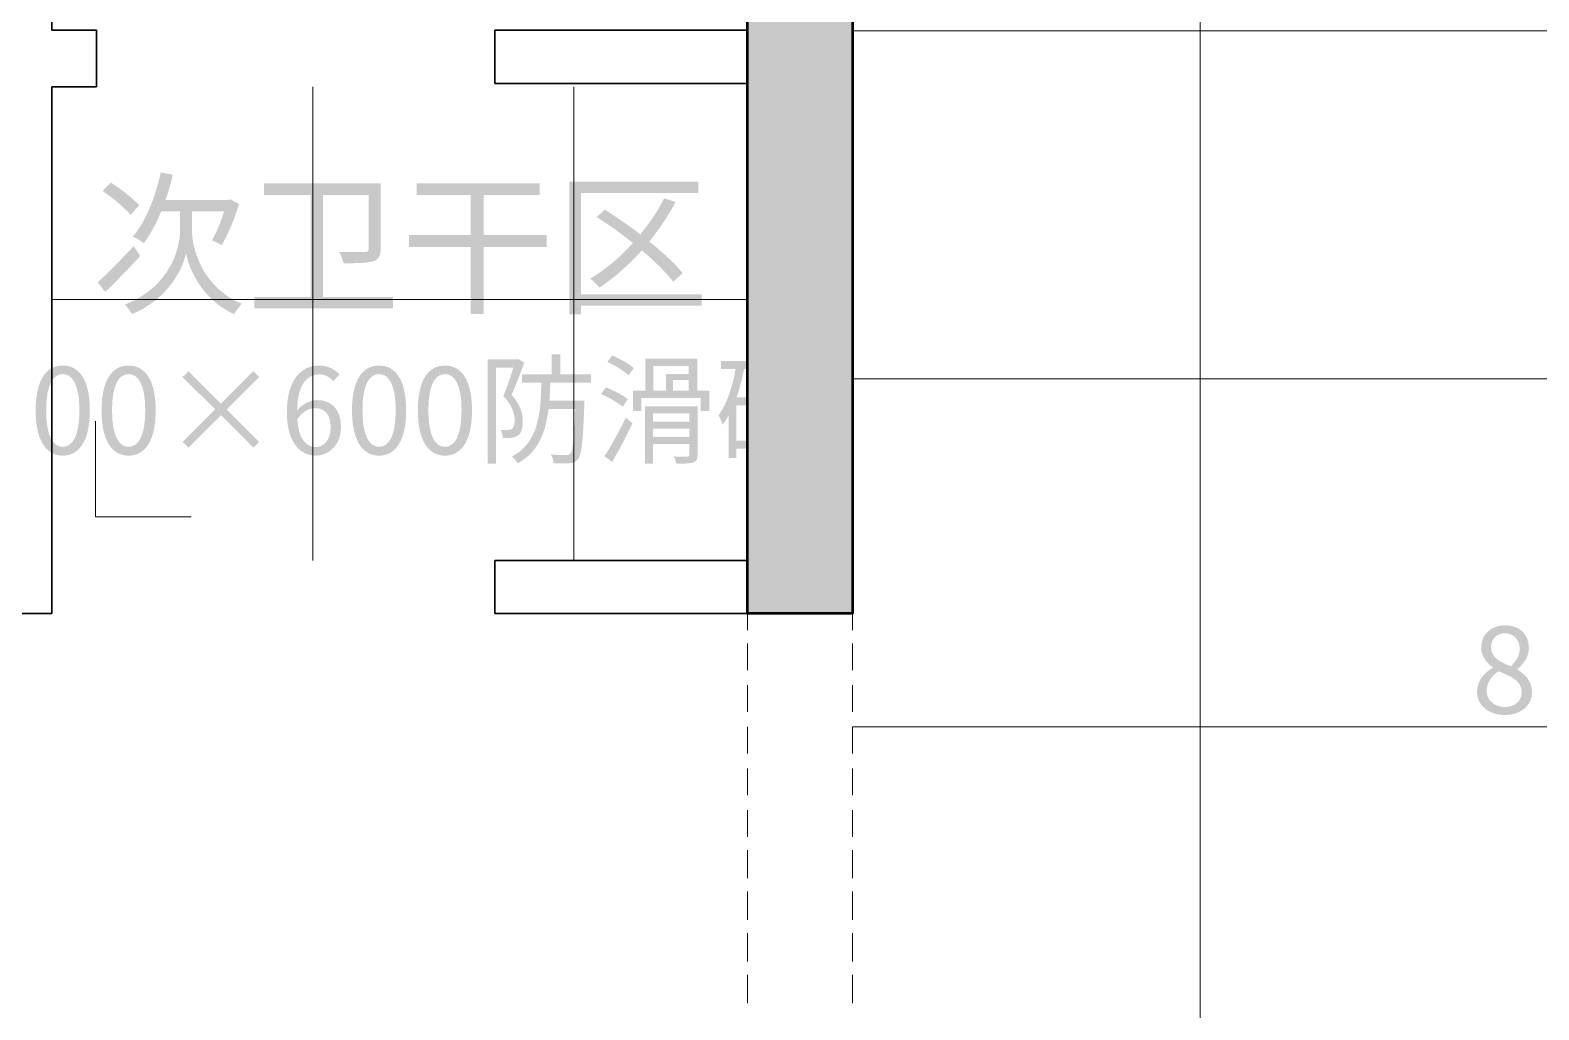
# Model space of a CAD drawing. Header units: millimetres. Extents: x -4600 to 229000, y -4300 to 19460.
# Drawn here: x 127282 to 130750, y 6919 to 9171 of the extents above; entities that cross this region are included whole.
import ezdxf

# ---------------------------------------------------------------- set-up
doc = ezdxf.new("R2010")
doc.units = ezdxf.units.MM
doc.header["$LTSCALE"] = 100
for name, color, linetype, lineweight in [('A-EX-BEAM', 8, 'Continuous', 13), ('A-EX-SERVICE', 6, 'Continuous', 13), ('A-EX-STRUCT', 7, 'Continuous', 50), ('A-EX-WALL', 7, 'Continuous', 35), ('A-TEXT', 7, 'Continuous', 18), ('R2-FLOOR', 8, 'Continuous', 9)]:
    doc.layers.add(name, color=color, linetype=linetype, lineweight=lineweight)

# ---------------------------------------------------------------- blocks, each defined once
blk = doc.blocks.new('SOURCE_PROPOSED')
at = {"layer": 'A-EX-STRUCT'}
blk.add_hatch(color=256, dxfattribs=at).paths.add_polyline_path([(8931.4, 9870), (10418.5, 9870), (10418.5, 9630), (9172.2, 9630), (9172.2, 6030), (8931.4, 6030)])
at = {"layer": 'A-EX-BEAM'}
for p, q in [((8931.4, 6030), (8931.4, 5991.7)), ((9172.2, 6030), (9172.2, 5991.7)), ((8931.4, 5961.1), (8931.4, 5899.9)), ((9172.2, 5961.1), (9172.2, 5899.9)), ((8931.4, 5865.5), (8931.4, 5804.2)), ((9172.2, 5865.5), (9172.2, 5804.2)), ((8931.4, 5769.8), (8931.4, 5708.6)), ((9172.2, 5769.8), (9172.2, 5708.6)), ((8931.4, 5674.1), (8931.4, 5612.9)), ((9172.2, 5674.1), (9172.2, 5612.9)), ((8931.4, 5578.4), (8931.4, 5517.2)), ((9172.2, 5578.4), (9172.2, 5517.2)), ((8931.4, 5486.6), (8931.4, 5421.6)), ((9172.2, 5486.6), (9172.2, 5421.6)), ((8931.4, 5390.9), (8931.4, 5325.9)), ((9172.2, 5390.9), (9172.2, 5325.9)), ((8931.4, 5295.3), (8931.4, 5230.2)), ((9172.2, 5295.3), (9172.2, 5230.2)), ((8931.4, 5199.6), (8931.4, 5134.5)), ((9172.2, 5199.6), (9172.2, 5134.5))]:
    blk.add_line(p, q, dxfattribs=at)
at = {"layer": 'A-EX-SERVICE'}
for p, q in [((8931.4, 6030), (8931.4, 5991.7)), ((9172.2, 6030), (9172.2, 5991.7)), ((8931.4, 5961.1), (8931.4, 5899.9)), ((9172.2, 5961.1), (9172.2, 5899.9)), ((8931.4, 5865.5), (8931.4, 5804.2)), ((9172.2, 5865.5), (9172.2, 5804.2)), ((8931.4, 5769.8), (8931.4, 5708.6)), ((9172.2, 5769.8), (9172.2, 5708.6)), ((8931.4, 5674.1), (8931.4, 5612.9)), ((9172.2, 5674.1), (9172.2, 5612.9)), ((8931.4, 5578.4), (8931.4, 5517.2)), ((9172.2, 5578.4), (9172.2, 5517.2)), ((8931.4, 5486.6), (8931.4, 5421.6)), ((9172.2, 5486.6), (9172.2, 5421.6)), ((8931.4, 5390.9), (8931.4, 5325.9)), ((9172.2, 5390.9), (9172.2, 5325.9)), ((8931.4, 5295.3), (8931.4, 5230.2)), ((9172.2, 5295.3), (9172.2, 5230.2)), ((8931.4, 5199.6), (8931.4, 5134.5)), ((9172.2, 5199.6), (9172.2, 5134.5))]:
    blk.add_line(p, q, dxfattribs=at)
at = {"layer": 'A-EX-STRUCT'}
blk.add_lwpolyline([(8931.4, 9870), (10418.5, 9870), (10418.5, 9630), (9172.2, 9630), (9172.2, 6030), (8931.4, 6030)], close=True, dxfattribs=at)
at = {"layer": 'A-EX-WALL'}
for p, q in [((7332.2, 9630), (7332.2, 7371.4)), ((8931.4, 9630), (8931.4, 7371.4)), ((9172.2, 9630), (9172.2, 6030)), ((7435.1, 7371.4), (7332.2, 7371.4)), ((7435.1, 7241.5), (7435.1, 7371.4)), ((8350.3, 7249.1), (8350.3, 7371.4)), ((8350.3, 7371.4), (8931.4, 7371.4)), ((8931.4, 7371.4), (8931.4, 7130.6)), ((8350.3, 7249.1), (8931.4, 7249.1)), ((7332.2, 7241.5), (7332.2, 6030)), ((7332.2, 7241.5), (7435.1, 7241.5)), ((8931.4, 7130.6), (8931.4, 6152.3)), ((8350.3, 6030), (8350.3, 6152.3)), ((8350.3, 6152.3), (8931.4, 6152.3)), ((8931.4, 6152.3), (8931.4, 6030)), ((7332.2, 6030), (7118, 6030)), ((9172.2, 6030), (8350.3, 6030))]:
    blk.add_line(p, q, dxfattribs=at)
blk = doc.blocks.new('R2_FLOORING')
at = {"layer": 'A-TEXT'}
h = blk.add_hatch(color=256, dxfattribs=at)
edge = h.paths.add_edge_path()
edge.add_spline(control_points=[(7582.3, 7044.1), (7569.9, 6987.4), (7548.3, 6931.7), (7518.1, 6896.9)], knot_values=[0, 0, 0, 0, 1, 1, 1, 1], degree=3, periodic=0)
edge.add_spline(control_points=[(7518.1, 6896.9), (7525.2, 6893.7), (7538, 6886.3), (7543.7, 6882)], knot_values=[0, 0, 0, 0, 1, 1, 1, 1], degree=3, periodic=0)
edge.add_spline(control_points=[(7543.7, 6882), (7558.6, 6901.9), (7571.7, 6926.7), (7583.4, 6954.7)], knot_values=[0, 0, 0, 0, 1, 1, 1, 1], degree=3, periodic=0)
edge.add_line((7583.4, 6954.7), (7626.7, 6954.7))
edge.add_line((7626.7, 6954.7), (7626.7, 6909.3))
edge.add_spline(control_points=[(7626.7, 6909.3), (7626.7, 6876), (7608.2, 6783.1), (7500, 6740.5)], knot_values=[0, 0, 0, 0, 1, 1, 1, 1], degree=3, periodic=0)
edge.add_spline(control_points=[(7500, 6740.5), (7505, 6735.2), (7513.2, 6724.5), (7516.4, 6718.5)], knot_values=[0, 0, 0, 0, 1, 1, 1, 1], degree=3, periodic=0)
edge.add_spline(control_points=[(7516.4, 6718.5), (7601.8, 6754.7), (7634.5, 6826), (7640.5, 6859.3)], knot_values=[0, 0, 0, 0, 1, 1, 1, 1], degree=3, periodic=0)
edge.add_spline(control_points=[(7640.5, 6859.3), (7645.8, 6826.3), (7676, 6752.6), (7750.8, 6718.5)], knot_values=[0, 0, 0, 0, 1, 1, 1, 1], degree=3, periodic=0)
edge.add_spline(control_points=[(7750.8, 6718.5), (7754.7, 6724.9), (7762.9, 6735.9), (7768.2, 6742.3)], knot_values=[0, 0, 0, 0, 1, 1, 1, 1], degree=3, periodic=0)
edge.add_spline(control_points=[(7768.2, 6742.3), (7671.4, 6784.1), (7654, 6878.1), (7654.3, 6909.3)], knot_values=[0, 0, 0, 0, 1, 1, 1, 1], degree=3, periodic=0)
edge.add_line((7654.3, 6909.3), (7654.3, 6954.7))
edge.add_line((7654.3, 6954.7), (7728.1, 6954.7))
edge.add_spline(control_points=[(7728.1, 6954.7), (7720.7, 6931), (7709.7, 6904.7), (7700.5, 6888.1)], knot_values=[0, 0, 0, 0, 1, 1, 1, 1], degree=3, periodic=0)
edge.add_spline(control_points=[(7700.5, 6888.1), (7706.8, 6885.6), (7717.1, 6879.9), (7722.8, 6877.1)], knot_values=[0, 0, 0, 0, 1, 1, 1, 1], degree=3, periodic=0)
edge.add_spline(control_points=[(7722.8, 6877.1), (7735.9, 6900.8), (7752.6, 6937.7), (7762.2, 6971.8)], knot_values=[0, 0, 0, 0, 1, 1, 1, 1], degree=3, periodic=0)
edge.add_line((7762.2, 6971.8), (7742.7, 6982.4))
edge.add_line((7742.7, 6982.4), (7737.3, 6981))
edge.add_line((7737.3, 6981), (7593.3, 6981))
edge.add_spline(control_points=[(7593.3, 6981), (7599.7, 6999.4), (7605.4, 7019.3), (7610, 7039.2)], knot_values=[0, 0, 0, 0, 1, 1, 1, 1], degree=3, periodic=0)
edge.add_line((7610, 7039.2), (7582.3, 7044.1))
h = blk.add_hatch(color=256, dxfattribs=at)
edge = h.paths.add_edge_path()
edge.add_spline(control_points=[(7449, 7001.9), (7471.7, 6986), (7499.7, 6962.5), (7513.2, 6946.9)], knot_values=[0, 0, 0, 0, 1, 1, 1, 1], degree=3, periodic=0)
edge.add_line((7513.2, 6946.9), (7533, 6968.9))
edge.add_spline(control_points=[(7533, 6968.9), (7519.2, 6984.2), (7490.5, 7006.5), (7467.8, 7021.1)], knot_values=[0, 0, 0, 0, 1, 1, 1, 1], degree=3, periodic=0)
edge.add_line((7467.8, 7021.1), (7449, 7001.9))
h = blk.add_hatch(color=256, dxfattribs=at)
edge = h.paths.add_edge_path()
edge.add_line((7819.6, 7019.3), (7819.6, 6992.3))
edge.add_line((7819.6, 6992.3), (7926.8, 6992.3))
edge.add_line((7926.8, 6992.3), (7926.8, 6758.2))
edge.add_line((7926.8, 6758.2), (7797.3, 6758.2))
edge.add_line((7797.3, 6758.2), (7797.3, 6731.6))
edge.add_line((7797.3, 6731.6), (8116.2, 6731.6))
edge.add_line((8116.2, 6731.6), (8116.2, 6758.2))
edge.add_line((8116.2, 6758.2), (7955.1, 6758.2))
edge.add_line((7955.1, 6758.2), (7955.1, 6992.3))
edge.add_line((7955.1, 6992.3), (8060.5, 6992.3))
edge.add_line((8060.5, 6992.3), (8060.5, 6869.3))
edge.add_spline(control_points=[(8060.5, 6869.3), (8060.5, 6863.6), (8058.7, 6861.8), (8051.6, 6861.4), (8044.2, 6861.1), (8019.3, 6861.1), (7992, 6861.8)], knot_values=[0, 0, 0, 0, 1, 1, 1, 2, 2, 2, 2], degree=3, periodic=0)
edge.add_spline(control_points=[(7992, 6861.8), (7996.3, 6854.7), (8001.2, 6843), (8002.7, 6835.6)], knot_values=[0, 0, 0, 0, 1, 1, 1, 1], degree=3, periodic=0)
edge.add_spline(control_points=[(8002.7, 6835.6), (8035.3, 6835.6), (8057.6, 6835.9), (8070.8, 6840.2)], knot_values=[0, 0, 0, 0, 1, 1, 1, 1], degree=3, periodic=0)
edge.add_spline(control_points=[(8070.8, 6840.2), (8083.9, 6844.8), (8087.8, 6852.9), (8087.8, 6868.5)], knot_values=[0, 0, 0, 0, 1, 1, 1, 1], degree=3, periodic=0)
edge.add_line((8087.8, 6868.5), (8087.8, 7019.3))
edge.add_line((8087.8, 7019.3), (7819.6, 7019.3))
for points in [[(8152.7, 6900.8), (8152.7, 6873.2), (8294.9, 6873.2), (8294.9, 6718.9), (8324.4, 6718.9), (8324.4, 6873.2), (8469.5, 6873.2), (8469.5, 6900.8), (8324.4, 6900.8), (8324.4, 6992.3), (8453.1, 6992.3), (8453.1, 7019.6), (8170.8, 7019.6), (8170.8, 6992.3), (8294.9, 6992.3), (8294.9, 6900.8), (8152.7, 6900.8)], [(7795.4, 6411.6), (7808.5, 6424.7), (7734, 6499.5), (7808.5, 6574.2), (7795.4, 6587.3), (7720.6, 6512.6), (7646.1, 6587.3), (7632.7, 6574), (7707.5, 6499.5), (7632.7, 6424.7), (7646.1, 6411.6), (7720.6, 6486.4), (7795.4, 6411.6)]]:
    blk.add_hatch(color=256, dxfattribs=at).paths.add_polyline_path(points)
h = blk.add_hatch(color=256, dxfattribs=at)
h.paths.add_polyline_path([(8521.6, 7023.2), (8521.6, 6717.8), (8548.2, 6717.8), (8548.2, 6738.4), (8825.9, 6738.4), (8825.9, 6763.9), (8548.2, 6763.9), (8548.2, 6997.3), (8817.8, 6997.3), (8817.8, 7023.2), (8521.6, 7023.2)])
edge = h.paths.add_edge_path(flags=0)
edge.add_spline(control_points=[(8584.4, 6942), (8611.7, 6924.6), (8640.8, 6903.7), (8667.7, 6882)], knot_values=[0, 0, 0, 0, 1, 1, 1, 1], degree=3, periodic=0)
edge.add_spline(control_points=[(8667.7, 6882), (8638.3, 6849.4), (8605, 6821.4), (8569.8, 6800.1)], knot_values=[0, 0, 0, 0, 1, 1, 1, 1], degree=3, periodic=0)
edge.add_spline(control_points=[(8569.8, 6800.1), (8575.9, 6795.5), (8586.5, 6785.2), (8591.1, 6779.5)], knot_values=[0, 0, 0, 0, 1, 1, 1, 1], degree=3, periodic=0)
edge.add_spline(control_points=[(8591.1, 6779.5), (8625.2, 6802.6), (8658.5, 6831.7), (8688.3, 6865.4)], knot_values=[0, 0, 0, 0, 1, 1, 1, 1], degree=3, periodic=0)
edge.add_spline(control_points=[(8688.3, 6865.4), (8718.1, 6839.8), (8744, 6814.3), (8760.7, 6793)], knot_values=[0, 0, 0, 0, 1, 1, 1, 1], degree=3, periodic=0)
edge.add_line((8760.7, 6793), (8782, 6813.2))
edge.add_spline(control_points=[(8782, 6813.2), (8764.2, 6834.8), (8736.6, 6860.4), (8705.3, 6885.6)], knot_values=[0, 0, 0, 0, 1, 1, 1, 1], degree=3, periodic=0)
edge.add_spline(control_points=[(8705.3, 6885.6), (8728, 6913.6), (8748.6, 6944.1), (8765.6, 6976.4)], knot_values=[0, 0, 0, 0, 1, 1, 1, 1], degree=3, periodic=0)
edge.add_line((8765.6, 6976.4), (8739.7, 6985.2))
edge.add_spline(control_points=[(8739.7, 6985.2), (8724.9, 6955.8), (8706.1, 6927.8), (8684.8, 6901.9)], knot_values=[0, 0, 0, 0, 1, 1, 1, 1], degree=3, periodic=0)
edge.add_spline(control_points=[(8684.8, 6901.9), (8658.2, 6922.5), (8629.4, 6942.3), (8603.2, 6958.6)], knot_values=[0, 0, 0, 0, 1, 1, 1, 1], degree=3, periodic=0)
edge.add_line((8603.2, 6958.6), (8584.4, 6942))
h = blk.add_hatch(color=256, dxfattribs=at)
edge = h.paths.add_edge_path()
edge.add_line((7437.6, 6791.6), (7455, 6769.6))
edge.add_spline(control_points=[(7455, 6769.6), (7478.8, 6792.6), (7508.9, 6823.5), (7535.2, 6852.2)], knot_values=[0, 0, 0, 0, 1, 1, 1, 1], degree=3, periodic=0)
edge.add_line((7535.2, 6852.2), (7520.3, 6874.9))
edge.add_spline(control_points=[(7520.3, 6874.9), (7490.5, 6843.4), (7458.2, 6811.1), (7437.6, 6791.6)], knot_values=[0, 0, 0, 0, 1, 1, 1, 1], degree=3, periodic=0)
h = blk.add_hatch(color=256, dxfattribs=at)
edge = h.paths.add_edge_path()
edge.add_line((8480.8, 6626.3), (8480.8, 6580.2))
edge.add_line((8480.8, 6580.2), (8412.8, 6580.2))
edge.add_line((8412.8, 6580.2), (8412.8, 6560.9))
edge.add_line((8412.8, 6560.9), (8457.3, 6560.9))
edge.add_spline(control_points=[(8457.3, 6560.9), (8455.7, 6487.7), (8450.2, 6423.6), (8389.6, 6390.9)], knot_values=[0, 0, 0, 0, 1, 1, 1, 1], degree=3, periodic=0)
edge.add_spline(control_points=[(8389.6, 6390.9), (8394.3, 6387.3), (8400.5, 6380.5), (8403.3, 6375.9)], knot_values=[0, 0, 0, 0, 1, 1, 1, 1], degree=3, periodic=0)
edge.add_spline(control_points=[(8403.3, 6375.9), (8450.7, 6402.3), (8467.4, 6447.1), (8473.9, 6500.6)], knot_values=[0, 0, 0, 0, 1, 1, 1, 1], degree=3, periodic=0)
edge.add_line((8473.9, 6500.6), (8535.3, 6500.6))
edge.add_spline(control_points=[(8535.3, 6500.6), (8532.6, 6430.4), (8529.6, 6404.2), (8523.9, 6398)], knot_values=[0, 0, 0, 0, 1, 1, 1, 1], degree=3, periodic=0)
edge.add_spline(control_points=[(8523.9, 6398), (8521.1, 6395.2), (8518.7, 6394.4), (8513.8, 6394.7)], knot_values=[0, 0, 0, 0, 1, 1, 1, 1], degree=3, periodic=0)
edge.add_spline(control_points=[(8513.8, 6394.7), (8508.3, 6394.7), (8494.1, 6394.7), (8479.1, 6396.1)], knot_values=[0, 0, 0, 0, 1, 1, 1, 1], degree=3, periodic=0)
edge.add_spline(control_points=[(8479.1, 6396.1), (8482.7, 6390.3), (8485.1, 6381.9), (8485.4, 6375.9)], knot_values=[0, 0, 0, 0, 1, 1, 1, 1], degree=3, periodic=0)
edge.add_spline(control_points=[(8485.4, 6375.9), (8499.9, 6375.3), (8514.9, 6374.8), (8522.8, 6375.9)], knot_values=[0, 0, 0, 0, 1, 1, 1, 1], degree=3, periodic=0)
edge.add_spline(control_points=[(8522.8, 6375.9), (8531.2, 6376.7), (8536.4, 6378.6), (8541.6, 6384.9), (8549.8, 6394.7), (8552.8, 6425.3), (8556.1, 6509.8)], knot_values=[0, 0, 0, 0, 1, 1, 1, 2, 2, 2, 2], degree=3, periodic=0)
edge.add_spline(control_points=[(8556.1, 6509.8), (8556.1, 6512.8), (8556.1, 6519.4), (8556.1, 6519.4)], knot_values=[0, 0, 0, 0, 1, 1, 1, 1], degree=3, periodic=0)
edge.add_line((8556.1, 6519.4), (8475.8, 6519.4))
edge.add_spline(control_points=[(8475.8, 6519.4), (8476.7, 6532.8), (8477.5, 6546.7), (8477.8, 6560.9)], knot_values=[0, 0, 0, 0, 1, 1, 1, 1], degree=3, periodic=0)
edge.add_line((8477.8, 6560.9), (8571.1, 6560.9))
edge.add_line((8571.1, 6560.9), (8571.1, 6580.2))
edge.add_line((8571.1, 6580.2), (8501.2, 6580.2))
edge.add_line((8501.2, 6580.2), (8501.2, 6626.3))
edge.add_line((8501.2, 6626.3), (8480.8, 6626.3))
h = blk.add_hatch(color=256, dxfattribs=at)
edge = h.paths.add_edge_path()
edge.add_line((8961, 6542), (8961, 6522.9))
edge.add_line((8961, 6522.9), (8998.9, 6522.9))
edge.add_spline(control_points=[(8998.9, 6522.9), (8992.9, 6504.1), (8987.2, 6486.6), (8982, 6472.7)], knot_values=[0, 0, 0, 0, 1, 1, 1, 1], degree=3, periodic=0)
edge.add_line((8982, 6472.7), (9070.7, 6472.7))
edge.add_spline(control_points=[(9070.7, 6472.7), (9059.2, 6459.1), (9044.7, 6442.4), (9031.1, 6427.7)], knot_values=[0, 0, 0, 0, 1, 1, 1, 1], degree=3, periodic=0)
edge.add_spline(control_points=[(9031.1, 6427.7), (9021.3, 6434), (9011.2, 6440.3), (9001.4, 6445.7)], knot_values=[0, 0, 0, 0, 1, 1, 1, 1], degree=3, periodic=0)
edge.add_line((9001.4, 6445.7), (8988.5, 6432.1))
edge.add_spline(control_points=[(8988.5, 6432.1), (9016.9, 6415.4), (9050.7, 6390.1), (9067.4, 6373.7)], knot_values=[0, 0, 0, 0, 1, 1, 1, 1], degree=3, periodic=0)
edge.add_line((9067.4, 6373.7), (9080.8, 6390.6))
edge.add_spline(control_points=[(9080.8, 6390.6), (9072.6, 6398.2), (9060.6, 6407.5), (9047.2, 6416.8)], knot_values=[0, 0, 0, 0, 1, 1, 1, 1], degree=3, periodic=0)
edge.add_spline(control_points=[(9047.2, 6416.8), (9067.7, 6439.4), (9090, 6465.4), (9105.9, 6484.7)], knot_values=[0, 0, 0, 0, 1, 1, 1, 1], degree=3, periodic=0)
edge.add_line((9105.9, 6484.7), (9091.4, 6493.2))
edge.add_line((9091.4, 6493.2), (9088.1, 6491.8))
edge.add_line((9088.1, 6491.8), (9010.4, 6491.8))
edge.add_line((9010.4, 6491.8), (9020.2, 6522.9))
edge.add_line((9020.2, 6522.9), (9118.4, 6522.9))
edge.add_line((9118.4, 6522.9), (9118.4, 6542))
edge.add_line((9118.4, 6542), (9025.9, 6542))
edge.add_line((9025.9, 6542), (9035.5, 6575.1))
edge.add_line((9035.5, 6575.1), (9109.7, 6575.1))
edge.add_line((9109.7, 6575.1), (9109.7, 6594.2))
edge.add_line((9109.7, 6594.2), (9040.9, 6594.2))
edge.add_line((9040.9, 6594.2), (9048.8, 6623.3))
edge.add_line((9048.8, 6623.3), (9028.4, 6626.1))
edge.add_line((9028.4, 6626.1), (9019.9, 6594.2))
edge.add_line((9019.9, 6594.2), (8972.2, 6594.2))
edge.add_line((8972.2, 6594.2), (8972.2, 6575.1))
edge.add_line((8972.2, 6575.1), (9014.7, 6575.1))
edge.add_line((9014.7, 6575.1), (9004.9, 6542))
edge.add_line((9004.9, 6542), (8961, 6542))
h = blk.add_hatch(color=256, dxfattribs=at)
edge = h.paths.add_edge_path()
edge.add_spline(control_points=[(7357.2, 6393.3), (7395.1, 6393.3), (7419.4, 6427.7), (7419.4, 6497.6), (7419.4, 6566.9), (7395.1, 6600.4), (7357.2, 6600.4), (7319, 6600.4), (7294.9, 6566.9), (7294.9, 6497.6), (7294.9, 6427.7), (7319, 6393.3), (7357.2, 6393.3)], knot_values=[0, 0, 0, 0, 1, 1, 1, 2, 2, 2, 3, 3, 3, 4, 4, 4, 4], degree=3, periodic=0)
edge = h.paths.add_edge_path(flags=0)
edge.add_spline(control_points=[(7357.2, 6413.5), (7334.5, 6413.5), (7319, 6438.9), (7319, 6497.6), (7319, 6556), (7334.5, 6580.8), (7357.2, 6580.8), (7379.8, 6580.8), (7395.4, 6556), (7395.4, 6497.6), (7395.4, 6438.9), (7379.8, 6413.5), (7357.2, 6413.5)], knot_values=[0, 0, 0, 0, 1, 1, 1, 2, 2, 2, 3, 3, 3, 4, 4, 4, 4], degree=3, periodic=0)
h = blk.add_hatch(color=256, dxfattribs=at)
edge = h.paths.add_edge_path()
edge.add_spline(control_points=[(7508.6, 6393.3), (7546.5, 6393.3), (7570.8, 6427.7), (7570.8, 6497.6), (7570.8, 6566.9), (7546.5, 6600.4), (7508.6, 6600.4), (7470.4, 6600.4), (7446.4, 6566.9), (7446.4, 6497.6), (7446.4, 6427.7), (7470.4, 6393.3), (7508.6, 6393.3)], knot_values=[0, 0, 0, 0, 1, 1, 1, 2, 2, 2, 3, 3, 3, 4, 4, 4, 4], degree=3, periodic=0)
edge = h.paths.add_edge_path(flags=0)
edge.add_spline(control_points=[(7508.6, 6413.5), (7485.9, 6413.5), (7470.4, 6438.9), (7470.4, 6497.6), (7470.4, 6556), (7485.9, 6580.8), (7508.6, 6580.8), (7531.2, 6580.8), (7546.8, 6556), (7546.8, 6497.6), (7546.8, 6438.9), (7531.2, 6413.5), (7508.6, 6413.5)], knot_values=[0, 0, 0, 0, 1, 1, 1, 2, 2, 2, 3, 3, 3, 4, 4, 4, 4], degree=3, periodic=0)
h = blk.add_hatch(color=256, dxfattribs=at)
edge = h.paths.add_edge_path()
edge.add_spline(control_points=[(7939.1, 6393.3), (7970.3, 6393.3), (7996.7, 6419.5), (7996.7, 6458.3), (7996.7, 6500.3), (7974.9, 6521), (7941.1, 6521), (7925.5, 6521), (7908, 6512), (7895.8, 6497)], knot_values=[0, 0, 0, 0, 1, 1, 1, 2, 2, 2, 3, 3, 3, 3], degree=3, periodic=0)
edge.add_spline(control_points=[(7895.8, 6497), (7896.9, 6559), (7919.5, 6580), (7947.3, 6580), (7959.3, 6580), (7971.3, 6574), (7979, 6564.7)], knot_values=[0, 0, 0, 0, 1, 1, 1, 2, 2, 2, 2], degree=3, periodic=0)
edge.add_line((7979, 6564.7), (7993.2, 6580))
edge.add_spline(control_points=[(7993.2, 6580), (7982, 6592), (7967, 6600.4), (7946.2, 6600.4), (7907.5, 6600.4), (7872.3, 6570.7), (7872.3, 6492.4), (7872.3, 6426.3), (7900.9, 6393.3), (7939.1, 6393.3)], knot_values=[0, 0, 0, 0, 1, 1, 1, 2, 2, 2, 3, 3, 3, 3], degree=3, periodic=0)
edge = h.paths.add_edge_path(flags=0)
edge.add_spline(control_points=[(7896.3, 6477.1), (7909.4, 6495.7), (7924.7, 6502.5), (7937, 6502.5), (7961.2, 6502.5), (7973, 6485.3), (7973, 6458.3), (7973, 6431), (7958.2, 6413), (7939.1, 6413), (7914, 6413), (7899, 6435.6), (7896.3, 6477.1)], knot_values=[0, 0, 0, 0, 1, 1, 1, 2, 2, 2, 3, 3, 3, 4, 4, 4, 4], degree=3, periodic=0)
h = blk.add_hatch(color=256, dxfattribs=at)
edge = h.paths.add_edge_path()
edge.add_spline(control_points=[(8084.3, 6393.3), (8122.2, 6393.3), (8146.5, 6427.7), (8146.5, 6497.6), (8146.5, 6566.9), (8122.2, 6600.4), (8084.3, 6600.4), (8046.1, 6600.4), (8022.1, 6566.9), (8022.1, 6497.6), (8022.1, 6427.7), (8046.1, 6393.3), (8084.3, 6393.3)], knot_values=[0, 0, 0, 0, 1, 1, 1, 2, 2, 2, 3, 3, 3, 4, 4, 4, 4], degree=3, periodic=0)
edge = h.paths.add_edge_path(flags=0)
edge.add_spline(control_points=[(8084.3, 6413.5), (8061.7, 6413.5), (8046.1, 6438.9), (8046.1, 6497.6), (8046.1, 6556), (8061.7, 6580.8), (8084.3, 6580.8), (8107, 6580.8), (8122.5, 6556), (8122.5, 6497.6), (8122.5, 6438.9), (8107, 6413.5), (8084.3, 6413.5)], knot_values=[0, 0, 0, 0, 1, 1, 1, 2, 2, 2, 3, 3, 3, 4, 4, 4, 4], degree=3, periodic=0)
h = blk.add_hatch(color=256, dxfattribs=at)
edge = h.paths.add_edge_path()
edge.add_spline(control_points=[(8235.7, 6393.3), (8273.7, 6393.3), (8297.9, 6427.7), (8297.9, 6497.6), (8297.9, 6566.9), (8273.7, 6600.4), (8235.7, 6600.4), (8197.5, 6600.4), (8173.5, 6566.9), (8173.5, 6497.6), (8173.5, 6427.7), (8197.5, 6393.3), (8235.7, 6393.3)], knot_values=[0, 0, 0, 0, 1, 1, 1, 2, 2, 2, 3, 3, 3, 4, 4, 4, 4], degree=3, periodic=0)
edge = h.paths.add_edge_path(flags=0)
edge.add_spline(control_points=[(8235.7, 6413.5), (8213.1, 6413.5), (8197.5, 6438.9), (8197.5, 6497.6), (8197.5, 6556), (8213.1, 6580.8), (8235.7, 6580.8), (8258.4, 6580.8), (8273.9, 6556), (8273.9, 6497.6), (8273.9, 6438.9), (8258.4, 6413.5), (8235.7, 6413.5)], knot_values=[0, 0, 0, 0, 1, 1, 1, 2, 2, 2, 3, 3, 3, 4, 4, 4, 4], degree=3, periodic=0)
h = blk.add_hatch(color=256, dxfattribs=at)
edge = h.paths.add_edge_path()
edge.add_line((8333.7, 6614.3), (8333.7, 6375.1))
edge.add_line((8333.7, 6375.1), (8353.1, 6375.1))
edge.add_line((8353.1, 6375.1), (8353.1, 6595.8))
edge.add_line((8353.1, 6595.8), (8393.2, 6595.8))
edge.add_spline(control_points=[(8393.2, 6595.8), (8386.9, 6576.4), (8378.4, 6550.8), (8370, 6530.3)], knot_values=[0, 0, 0, 0, 1, 1, 1, 1], degree=3, periodic=0)
edge.add_spline(control_points=[(8370, 6530.3), (8390.7, 6508.2), (8395.9, 6489.4), (8395.9, 6474.1), (8395.9, 6465.6), (8394.3, 6458), (8390.2, 6455)], knot_values=[0, 0, 0, 0, 1, 1, 1, 2, 2, 2, 2], degree=3, periodic=0)
edge.add_spline(control_points=[(8390.2, 6455), (8387.4, 6453.4), (8384.4, 6452.3), (8380.9, 6452.3), (8376, 6452.3), (8370.3, 6452.3), (8363.7, 6452.5)], knot_values=[0, 0, 0, 0, 1, 1, 1, 2, 2, 2, 2], degree=3, periodic=0)
edge.add_spline(control_points=[(8363.7, 6452.5), (8367, 6447.4), (8368.6, 6439.4), (8368.9, 6434)], knot_values=[0, 0, 0, 0, 1, 1, 1, 1], degree=3, periodic=0)
edge.add_spline(control_points=[(8368.9, 6434), (8375.4, 6433.7), (8382.8, 6433.7), (8388.8, 6434.3)], knot_values=[0, 0, 0, 0, 1, 1, 1, 1], degree=3, periodic=0)
edge.add_spline(control_points=[(8388.8, 6434.3), (8394.3, 6435.1), (8399.4, 6436.7), (8403.5, 6439.7)], knot_values=[0, 0, 0, 0, 1, 1, 1, 1], degree=3, periodic=0)
edge.add_spline(control_points=[(8403.5, 6439.7), (8411.5, 6445.2), (8414.7, 6456.9), (8414.7, 6471.9), (8414.7, 6489.4), (8410.1, 6509.3), (8388.8, 6532.8)], knot_values=[0, 0, 0, 0, 1, 1, 1, 2, 2, 2, 2], degree=3, periodic=0)
edge.add_spline(control_points=[(8388.8, 6532.8), (8398.6, 6555.1), (8409.5, 6583.8), (8418, 6607)], knot_values=[0, 0, 0, 0, 1, 1, 1, 1], degree=3, periodic=0)
edge.add_line((8418, 6607), (8404.1, 6615.4))
edge.add_line((8404.1, 6615.4), (8400.8, 6614.3))
edge.add_line((8400.8, 6614.3), (8333.7, 6614.3))
h = blk.add_hatch(color=256, dxfattribs=at)
edge = h.paths.add_edge_path()
edge.add_spline(control_points=[(8609, 6608.9), (8626.5, 6601), (8647.5, 6587.9), (8657.8, 6577.8)], knot_values=[0, 0, 0, 0, 1, 1, 1, 1], degree=3, periodic=0)
edge.add_line((8657.8, 6577.8), (8669.6, 6594.7))
edge.add_spline(control_points=[(8669.6, 6594.7), (8658.9, 6604.2), (8637.6, 6616.3), (8620.2, 6623.6)], knot_values=[0, 0, 0, 0, 1, 1, 1, 1], degree=3, periodic=0)
edge.add_line((8620.2, 6623.6), (8609, 6608.9))
h = blk.add_hatch(color=256, dxfattribs=at)
h.paths.add_polyline_path([(8696.3, 6616), (8696.3, 6542.3), (8667.9, 6542.3), (8667.9, 6495.9), (8686.8, 6495.9), (8686.8, 6525.7), (8823.7, 6525.7), (8823.7, 6495.9), (8843.4, 6495.9), (8843.4, 6542.3), (8815.5, 6542.3), (8815.5, 6616), (8696.3, 6616)])
h.paths.add_polyline_path([(8743.5, 6581.1), (8743.5, 6542.3), (8714.9, 6542.3), (8714.9, 6599.6), (8796.2, 6599.6), (8796.2, 6581.1), (8743.5, 6581.1)], flags=0)
h.paths.add_polyline_path([(8759.6, 6542.3), (8759.6, 6567.1), (8796.2, 6567.1), (8796.2, 6542.3), (8759.6, 6542.3)], flags=0)
h = blk.add_hatch(color=256, dxfattribs=at)
edge = h.paths.add_edge_path()
edge.add_line((8870.4, 6610.8), (8870.4, 6592.2))
edge.add_line((8870.4, 6592.2), (8903.7, 6592.2))
edge.add_spline(control_points=[(8903.7, 6592.2), (8896.3, 6550.8), (8883.8, 6512), (8864.7, 6486.4)], knot_values=[0, 0, 0, 0, 1, 1, 1, 1], degree=3, periodic=0)
edge.add_spline(control_points=[(8864.7, 6486.4), (8867.7, 6480.9), (8872.6, 6469.5), (8873.7, 6464.3)], knot_values=[0, 0, 0, 0, 1, 1, 1, 1], degree=3, periodic=0)
edge.add_spline(control_points=[(8873.7, 6464.3), (8878.8, 6471.1), (8883.8, 6478.5), (8888.1, 6486.6)], knot_values=[0, 0, 0, 0, 1, 1, 1, 1], degree=3, periodic=0)
edge.add_line((8888.1, 6486.6), (8888.1, 6387.6))
edge.add_line((8888.1, 6387.6), (8905.6, 6387.6))
edge.add_line((8905.6, 6387.6), (8905.6, 6409.4))
edge.add_line((8905.6, 6409.4), (8957.4, 6409.4))
edge.add_line((8957.4, 6409.4), (8957.4, 6527.6))
edge.add_line((8957.4, 6527.6), (8906.1, 6527.6))
edge.add_spline(control_points=[(8906.1, 6527.6), (8913.2, 6547.8), (8918.7, 6569.9), (8923.3, 6592.2)], knot_values=[0, 0, 0, 0, 1, 1, 1, 1], degree=3, periodic=0)
edge.add_line((8923.3, 6592.2), (8965.6, 6592.2))
edge.add_line((8965.6, 6592.2), (8965.6, 6610.8))
edge.add_line((8965.6, 6610.8), (8870.4, 6610.8))
h.paths.add_polyline_path([(8905.6, 6509), (8940, 6509), (8940, 6427.7), (8905.6, 6427.7), (8905.6, 6509)], flags=0)
h = blk.add_hatch(color=256, dxfattribs=at)
edge = h.paths.add_edge_path()
edge.add_spline(control_points=[(8594.5, 6534.9), (8612.3, 6527.3), (8633.6, 6515), (8644.2, 6505.7)], knot_values=[0, 0, 0, 0, 1, 1, 1, 1], degree=3, periodic=0)
edge.add_line((8644.2, 6505.7), (8655.9, 6522.9))
edge.add_spline(control_points=[(8655.9, 6522.9), (8645, 6531.9), (8623.2, 6543.7), (8605.7, 6550.2)], knot_values=[0, 0, 0, 0, 1, 1, 1, 1], degree=3, periodic=0)
edge.add_line((8605.7, 6550.2), (8594.5, 6534.9))
h = blk.add_hatch(color=256, dxfattribs=at)
edge = h.paths.add_edge_path()
edge.add_line((8695.2, 6506.6), (8695.2, 6375.1))
edge.add_line((8695.2, 6375.1), (8714.3, 6375.1))
edge.add_line((8714.3, 6375.1), (8714.3, 6420.3))
edge.add_line((8714.3, 6420.3), (8797.3, 6420.3))
edge.add_line((8797.3, 6420.3), (8797.3, 6395.8))
edge.add_spline(control_points=[(8797.3, 6395.8), (8797.3, 6392.2), (8795.9, 6391.1), (8792.4, 6391.1)], knot_values=[0, 0, 0, 0, 1, 1, 1, 1], degree=3, periodic=0)
edge.add_spline(control_points=[(8792.4, 6391.1), (8788.5, 6390.9), (8775.4, 6390.9), (8761.8, 6391.4)], knot_values=[0, 0, 0, 0, 1, 1, 1, 1], degree=3, periodic=0)
edge.add_spline(control_points=[(8761.8, 6391.4), (8764.2, 6386.5), (8766.7, 6379.7), (8767.5, 6374.8)], knot_values=[0, 0, 0, 0, 1, 1, 1, 1], degree=3, periodic=0)
edge.add_spline(control_points=[(8767.5, 6374.8), (8787.2, 6374.8), (8799.2, 6375.1), (8806.8, 6377.8), (8814.2, 6380.5), (8816.4, 6385.4), (8816.4, 6395.8)], knot_values=[0, 0, 0, 0, 1, 1, 1, 2, 2, 2, 2], degree=3, periodic=0)
edge.add_line((8816.4, 6395.8), (8816.4, 6506.6))
edge.add_line((8816.4, 6506.6), (8695.2, 6506.6))
h.paths.add_polyline_path([(8714.3, 6455.3), (8797.3, 6455.3), (8797.3, 6435.9), (8714.3, 6435.9), (8714.3, 6455.3)], flags=0)
h.paths.add_polyline_path([(8714.3, 6471.1), (8714.3, 6490.2), (8797.3, 6490.2), (8797.3, 6471.1), (8714.3, 6471.1)], flags=0)
h = blk.add_hatch(color=256, dxfattribs=at)
edge = h.paths.add_edge_path()
edge.add_line((8602.4, 6392), (8620.2, 6378.9))
edge.add_spline(control_points=[(8620.2, 6378.9), (8635.2, 6404.5), (8653.2, 6438.9), (8666.8, 6467.8)], knot_values=[0, 0, 0, 0, 1, 1, 1, 1], degree=3, periodic=0)
edge.add_line((8666.8, 6467.8), (8651.3, 6480.6))
edge.add_spline(control_points=[(8651.3, 6480.6), (8636.3, 6449.3), (8616.4, 6413.3), (8602.4, 6392)], knot_values=[0, 0, 0, 0, 1, 1, 1, 1], degree=3, periodic=0)
h = blk.add_hatch(color=256, dxfattribs=at)
edge = h.paths.add_edge_path()
edge.add_spline(control_points=[(10672, 5796.9), (10709.3, 5796.9), (10734.5, 5819.5), (10734.5, 5848.4), (10734.5, 5876), (10718.4, 5891), (10700.9, 5901.1)], knot_values=[0, 0, 0, 0, 1, 1, 1, 2, 2, 2, 2], degree=3, periodic=0)
edge.add_line((10700.9, 5901.1), (10700.9, 5902.5))
edge.add_spline(control_points=[(10700.9, 5902.5), (10712.6, 5911.7), (10727.4, 5929.7), (10727.4, 5950.7), (10727.4, 5981.6), (10706.6, 6003.4), (10672.5, 6003.4), (10641.4, 6003.4), (10617.7, 5982.9), (10617.7, 5952.7), (10617.7, 5931.6), (10630.2, 5916.6), (10644.7, 5906.5)], knot_values=[0, 0, 0, 0, 1, 1, 1, 2, 2, 2, 3, 3, 3, 4, 4, 4, 4], degree=3, periodic=0)
edge.add_line((10644.7, 5906.5), (10644.7, 5905.5))
edge.add_spline(control_points=[(10644.7, 5905.5), (10626.4, 5895.6), (10608.1, 5876.8), (10608.1, 5850.1), (10608.1, 5819.2), (10634.9, 5796.9), (10672, 5796.9)], knot_values=[0, 0, 0, 0, 1, 1, 1, 2, 2, 2, 2], degree=3, periodic=0)
edge = h.paths.add_edge_path(flags=0)
edge.add_spline(control_points=[(10672.2, 5815.4), (10648.2, 5815.4), (10630.2, 5831), (10630.2, 5852.2), (10630.2, 5871.3), (10641.7, 5887.2), (10657.8, 5897.5)], knot_values=[0, 0, 0, 0, 1, 1, 1, 2, 2, 2, 2], degree=3, periodic=0)
edge.add_spline(control_points=[(10657.8, 5897.5), (10686.2, 5886.1), (10710.7, 5876.3), (10710.7, 5849.2), (10710.7, 5829.3), (10695.4, 5815.4), (10672.2, 5815.4)], knot_values=[0, 0, 0, 0, 1, 1, 1, 2, 2, 2, 2], degree=3, periodic=0)
edge = h.paths.add_edge_path(flags=0)
edge.add_spline(control_points=[(10685.6, 5909), (10661.9, 5918.3), (10640.3, 5928.9), (10640.3, 5952.7), (10640.3, 5972), (10653.7, 5984.9), (10672.2, 5984.9), (10693.5, 5984.9), (10706.1, 5969.3), (10706.1, 5949.4), (10706.1, 5934.7), (10699, 5921), (10685.6, 5909)], knot_values=[0, 0, 0, 0, 1, 1, 1, 2, 2, 2, 3, 3, 3, 4, 4, 4, 4], degree=3, periodic=0)
at = {"layer": 'R2-FLOOR'}
for p, q in [((9972, 2570.8), (9972, 9630)), ((9172.2, 7370), (14020, 7370)), ((7932, 6152.3), (7932, 7241.5)), ((8532, 6152.3), (8532, 7241.5)), ((7332.2, 6752), (8931.4, 6752)), ((9172.2, 6570), (14020, 6570)), ((7432.2, 6252.3), (7432.2, 6472.3)), ((7432.2, 6252.3), (7432.2, 6252.3)), ((7432.2, 6252.3), (7652.2, 6252.3)), ((9172.2, 5770), (14020, 5770))]:
    blk.add_line(p, q, dxfattribs=at)
blk = doc.blocks.new('A04_SHEET')
for name in ['SOURCE_PROPOSED', 'R2_FLOORING']:
    blk.add_blockref(name, (0, 1800))

msp = doc.modelspace()

# ---------------------------------------------------------------- block references
msp.add_blockref('A04_SHEET', (120000, 0))

doc.saveas('drawing.dxf')
